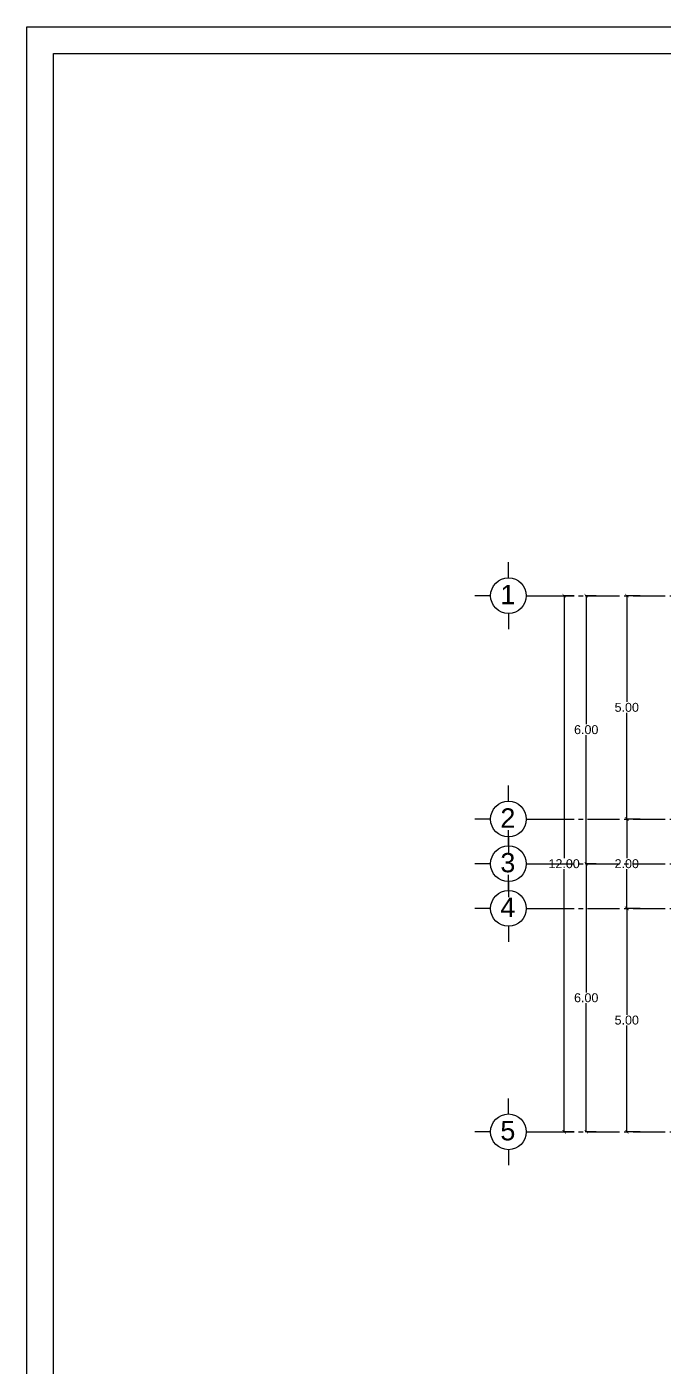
# Model space of a CAD drawing. Header units: millimetres. Extents: x 525387 to 527545, y 2235066 to 2235448.
# Drawn here: x 525706.13 to 525720.4, y 2235111.03 to 2235141.03 of the extents above; entities that cross this region are included whole.
import ezdxf

# ---------------------------------------------------------------- set-up
doc = ezdxf.new("R2010")
doc.units = ezdxf.units.MM
doc.linetypes.add('ACAD_ISO04W100', pattern=[30, 24, -3, 0, -3])
for name, color, linetype in [('auxiliar', 6, 'Continuous'), ('COTAS', 2, 'Continuous'), ('EJES', 1, 'Continuous')]:
    doc.layers.add(name, color=color, linetype=linetype)
doc.styles.get("Standard").update_dxf_attribs({"font": 'arial.ttf'})
doc.styles.add('STYLE1', font='arial.ttf')
doc.dimstyles.new('ISO-25', dxfattribs={"dimtxt": 0.04, "dimasz": 0.02, "dimexe": 0.02, "dimexo": 0.02, "dimgap": 0.02, "dimtad": 0, "dimtih": 1, "dimtoh": 1, "dimzin": 1, "dimdsep": 46, "dimtxsty": 'Standard', "dimcen": 0.02, "dimazin": 0, "dimtfac": 1, "dimtmove": 0, "dimatfit": 3, "dimfxl": 1, "dimarcsym": 0})

# ---------------------------------------------------------------- blocks, each defined once
blk = doc.blocks.new('EJE')
at = {"layer": 'EJES', "color": 2}
for p, q in [((-0.78, 0.416), (-0.78, 0.78)), ((-1.196, 0), (-1.56, 0)), ((-0.364, 0), (0, 0)), ((-0.78, -0.416), (-0.78, -0.78))]:
    blk.add_line(p, q, dxfattribs=at)
at = {"layer": 'EJES', "color": 4}
blk.add_circle((-0.78, 0), 0.416, dxfattribs=at)
blk = doc.blocks.new('_ArchTick')
at = {"color": 0, "linetype": 'ByBlock', "lineweight": 0, "const_width": 0.15}
blk.add_lwpolyline([(-0.5, -0.5), (0.5, 0.5)], dxfattribs=at)
blk = doc.blocks.new('*D282')
at = {"layer": 'COTAS', "color": 0, "linetype": 'Continuous', "lineweight": -2, "transparency": 16777216}
for p, q in [((525718.876, 2235128.301), (525718.632, 2235128.301)), ((525718.652, 2235128.301), (525718.652, 2235125.423)), ((525718.652, 2235122.301), (525718.652, 2235125.179)), ((525718.876, 2235122.301), (525718.632, 2235122.301))]:
    blk.add_line(p, q, dxfattribs=at)
at = {"layer": 'Defpoints', "color": 0, "linetype": 'Continuous', "transparency": 16777216}
for p in [(525718.896, 2235128.301), (525718.652, 2235122.301), (525718.896, 2235122.301)]:
    blk.add_point(p, dxfattribs=at)
at = {"layer": 'COTAS', "color": 0, "linetype": 'Continuous', "lineweight": -2, "transparency": 16777216, "xscale": 0.08, "yscale": 0.08, "zscale": 0.08}
for p, rotation in [((525718.652, 2235128.301), 90), ((525718.652, 2235122.301), 270)]:
    blk.add_blockref('_ArchTick', p, dxfattribs=dict(at, rotation=rotation))
at = {"layer": 'COTAS', "color": 0, "linetype": 'Continuous', "lineweight": -3, "transparency": 16777216, "insert": (525718.652, 2235125.301), "char_height": 0.2, "attachment_point": 5}
blk.add_mtext('6.00', dxfattribs=at)
blk = doc.blocks.new('*D281')
at = {"layer": 'COTAS', "color": 0, "linetype": 'Continuous', "lineweight": -2, "transparency": 16777216}
for p, q in [((525718.876, 2235122.301), (525718.632, 2235122.301)), ((525718.652, 2235122.301), (525718.652, 2235119.423)), ((525718.652, 2235116.301), (525718.652, 2235119.179)), ((525718.876, 2235116.301), (525718.632, 2235116.301))]:
    blk.add_line(p, q, dxfattribs=at)
at = {"layer": 'Defpoints', "color": 0, "linetype": 'Continuous', "transparency": 16777216}
for p in [(525718.896, 2235122.301), (525718.652, 2235116.301), (525718.896, 2235116.301)]:
    blk.add_point(p, dxfattribs=at)
at = {"layer": 'COTAS', "color": 0, "linetype": 'Continuous', "lineweight": -2, "transparency": 16777216, "xscale": 0.08, "yscale": 0.08, "zscale": 0.08}
for p, rotation in [((525718.652, 2235122.301), 90), ((525718.652, 2235116.301), 270)]:
    blk.add_blockref('_ArchTick', p, dxfattribs=dict(at, rotation=rotation))
at = {"layer": 'COTAS', "color": 0, "linetype": 'Continuous', "lineweight": -3, "transparency": 16777216, "insert": (525718.652, 2235119.301), "char_height": 0.2, "attachment_point": 5}
blk.add_mtext('6.00', dxfattribs=at)
blk = doc.blocks.new('*D287')
at = {"layer": 'COTAS', "color": 0, "linetype": 'Continuous', "lineweight": -2, "transparency": 16777216}
for p, q in [((525719.859, 2235123.301), (525719.539, 2235123.301)), ((525719.559, 2235123.301), (525719.559, 2235122.423)), ((525719.559, 2235121.301), (525719.559, 2235122.179)), ((525719.859, 2235121.301), (525719.539, 2235121.301))]:
    blk.add_line(p, q, dxfattribs=at)
at = {"layer": 'Defpoints', "color": 0, "linetype": 'Continuous', "transparency": 16777216}
for p in [(525719.879, 2235123.301), (525719.559, 2235121.301), (525719.879, 2235121.301)]:
    blk.add_point(p, dxfattribs=at)
at = {"layer": 'COTAS', "color": 0, "linetype": 'Continuous', "lineweight": -2, "transparency": 16777216, "xscale": 0.08, "yscale": 0.08, "zscale": 0.08}
for p, rotation in [((525719.559, 2235123.301), 90), ((525719.559, 2235121.301), 270)]:
    blk.add_blockref('_ArchTick', p, dxfattribs=dict(at, rotation=rotation))
at = {"layer": 'COTAS', "color": 0, "linetype": 'Continuous', "lineweight": -3, "transparency": 16777216, "insert": (525719.559, 2235122.301), "char_height": 0.2, "attachment_point": 5}
blk.add_mtext('2.00', dxfattribs=at)
blk = doc.blocks.new('*D289')
at = {"layer": 'COTAS', "color": 0, "linetype": 'Continuous', "lineweight": -2, "transparency": 16777216}
for p, q in [((525718.382, 2235128.301), (525718.138, 2235128.301)), ((525718.158, 2235128.301), (525718.158, 2235122.423)), ((525718.158, 2235116.301), (525718.158, 2235122.179)), ((525718.382, 2235116.301), (525718.138, 2235116.301))]:
    blk.add_line(p, q, dxfattribs=at)
at = {"layer": 'Defpoints', "color": 0, "linetype": 'Continuous', "transparency": 16777216}
for p in [(525718.402, 2235128.301), (525718.158, 2235116.301), (525718.402, 2235116.301)]:
    blk.add_point(p, dxfattribs=at)
at = {"layer": 'COTAS', "color": 0, "linetype": 'Continuous', "lineweight": -2, "transparency": 16777216, "xscale": 0.08, "yscale": 0.08, "zscale": 0.08}
for p, rotation in [((525718.158, 2235128.301), 90), ((525718.158, 2235116.301), 270)]:
    blk.add_blockref('_ArchTick', p, dxfattribs=dict(at, rotation=rotation))
at = {"layer": 'COTAS', "color": 0, "linetype": 'Continuous', "lineweight": -3, "transparency": 16777216, "insert": (525718.158, 2235122.301), "char_height": 0.2, "attachment_point": 5}
blk.add_mtext('12.00', dxfattribs=at)
blk = doc.blocks.new('*D303')
at = {"layer": 'COTAS', "color": 0, "linetype": 'Continuous', "lineweight": -2, "transparency": 16777216}
for p, q in [((525719.859, 2235128.301), (525719.539, 2235128.301)), ((525719.559, 2235128.301), (525719.559, 2235125.923)), ((525719.559, 2235123.301), (525719.559, 2235125.679)), ((525719.859, 2235123.301), (525719.539, 2235123.301))]:
    blk.add_line(p, q, dxfattribs=at)
at = {"layer": 'Defpoints', "color": 0, "linetype": 'Continuous', "transparency": 16777216}
for p in [(525719.879, 2235128.301), (525719.559, 2235123.301), (525719.879, 2235123.301)]:
    blk.add_point(p, dxfattribs=at)
at = {"layer": 'COTAS', "color": 0, "linetype": 'Continuous', "lineweight": -2, "transparency": 16777216, "xscale": 0.08, "yscale": 0.08, "zscale": 0.08}
for p, rotation in [((525719.559, 2235128.301), 90), ((525719.559, 2235123.301), 270)]:
    blk.add_blockref('_ArchTick', p, dxfattribs=dict(at, rotation=rotation))
at = {"layer": 'COTAS', "color": 0, "linetype": 'Continuous', "lineweight": -3, "transparency": 16777216, "insert": (525719.559, 2235125.801), "char_height": 0.2, "attachment_point": 5}
blk.add_mtext('5.00', dxfattribs=at)
blk = doc.blocks.new('*D304')
at = {"layer": 'COTAS', "color": 0, "linetype": 'Continuous', "lineweight": -2, "transparency": 16777216}
for p, q in [((525719.859, 2235121.301), (525719.539, 2235121.301)), ((525719.559, 2235121.301), (525719.559, 2235118.923)), ((525719.559, 2235116.301), (525719.559, 2235118.679)), ((525719.859, 2235116.301), (525719.539, 2235116.301))]:
    blk.add_line(p, q, dxfattribs=at)
at = {"layer": 'Defpoints', "color": 0, "linetype": 'Continuous', "transparency": 16777216}
for p in [(525719.879, 2235121.301), (525719.559, 2235116.301), (525719.879, 2235116.301)]:
    blk.add_point(p, dxfattribs=at)
at = {"layer": 'COTAS', "color": 0, "linetype": 'Continuous', "lineweight": -2, "transparency": 16777216, "xscale": 0.08, "yscale": 0.08, "zscale": 0.08}
for p, rotation in [((525719.559, 2235121.301), 90), ((525719.559, 2235116.301), 270)]:
    blk.add_blockref('_ArchTick', p, dxfattribs=dict(at, rotation=rotation))
at = {"layer": 'COTAS', "color": 0, "linetype": 'Continuous', "lineweight": -3, "transparency": 16777216, "insert": (525719.559, 2235118.801), "char_height": 0.2, "attachment_point": 5}
blk.add_mtext('5.00', dxfattribs=at)

msp = doc.modelspace()

# ---------------------------------------------------------------- linework, layer by layer
at = {"layer": 'auxiliar', "color": 1, "linetype": 'Continuous', "lineweight": -3}
for points in [[(525706.131, 2235141.033), (525796.131, 2235141.033), (525796.131, 2235081.033), (525706.131, 2235081.033)], [(525706.731, 2235140.433), (525795.531, 2235140.433), (525795.531, 2235081.633), (525706.731, 2235081.633)]]:
    msp.add_lwpolyline(points, close=True, dxfattribs=at)
at = {"layer": 'EJES', "linetype": 'ACAD_ISO04W100', "ltscale": 0.03}
for p, q in [((525717.66, 2235128.301), (525728.551, 2235128.301)), ((525717.66, 2235123.301), (525736.451, 2235123.301)), ((525717.66, 2235122.301), (525737.551, 2235122.301)), ((525717.66, 2235121.301), (525736.451, 2235121.301)), ((525717.66, 2235116.301), (525728.551, 2235116.301))]:
    msp.add_line(p, q, dxfattribs=at)

# ---------------------------------------------------------------- block references
at = {"layer": 'EJES', "lineweight": -3, "xscale": 0.9600000000000002, "yscale": 0.9600000000000002, "zscale": 0.9600000000000002}
for p in [(525717.66, 2235128.301), (525717.66, 2235123.301), (525717.66, 2235122.301), (525717.66, 2235121.301), (525717.66, 2235116.301)]:
    msp.add_blockref('EJE', p, dxfattribs=at)

# ---------------------------------------------------------------- texts
at = {"layer": 'EJES', "color": 7, "lineweight": -3, "style": 'STYLE1'}
for s, p in [('1', (525716.73, 2235128.11)), ('2', (525716.73, 2235123.11)), ('3', (525716.73, 2235122.11)), ('4', (525716.73, 2235121.11)), ('5', (525716.73, 2235116.11))]:
    msp.add_text(s, height=0.432, dxfattribs=at).set_placement(p)

# ---------------------------------------------------------------- dimensions: what is measured, and where the dimension line sits
at = {"layer": 'COTAS', "linetype": 'Continuous', "lineweight": -3}
for base, p1, p2, picture, middle in [((525718.158, 2235116.301), (525718.402, 2235128.301), (525718.402, 2235116.301), '*D289', (525718.158, 2235122.301)), ((525718.652, 2235122.301), (525718.896, 2235128.301), (525718.896, 2235122.301), '*D282', (525718.652, 2235125.301)), ((525718.652, 2235116.301), (525718.896, 2235122.301), (525718.896, 2235116.301), '*D281', (525718.652, 2235119.301))]:
    dim = msp.add_linear_dim(base=base, p1=p1, p2=p2, angle=90, dimstyle='ISO-25', override={"dimtxt": 0.2, "dimasz": 0.08, "dimblk1": 'ArchTick', "dimblk2": 'ArchTick', "dimsah": 1}, dxfattribs=at)
    dim.commit()
    dim.dimension.update_dxf_attribs({"geometry": picture, "text_midpoint": middle})
for p1, p2, picture, middle in [((525719.879, 2235128.301), (525719.879, 2235123.301), '*D303', (525719.559, 2235125.801)), ((525719.879, 2235123.301), (525719.879, 2235121.301), '*D287', (525719.559, 2235122.301)), ((525719.879, 2235121.301), (525719.879, 2235116.301), '*D304', (525719.559, 2235118.801))]:
    dim = msp.add_aligned_dim(p1=p1, p2=p2, distance=-0.321, dimstyle='ISO-25', override={"dimtxt": 0.2, "dimasz": 0.08, "dimblk1": 'ArchTick', "dimblk2": 'ArchTick', "dimsah": 1}, dxfattribs=at)
    dim.commit()
    dim.dimension.update_dxf_attribs({"geometry": picture, "text_midpoint": middle})

doc.saveas('drawing.dxf')
